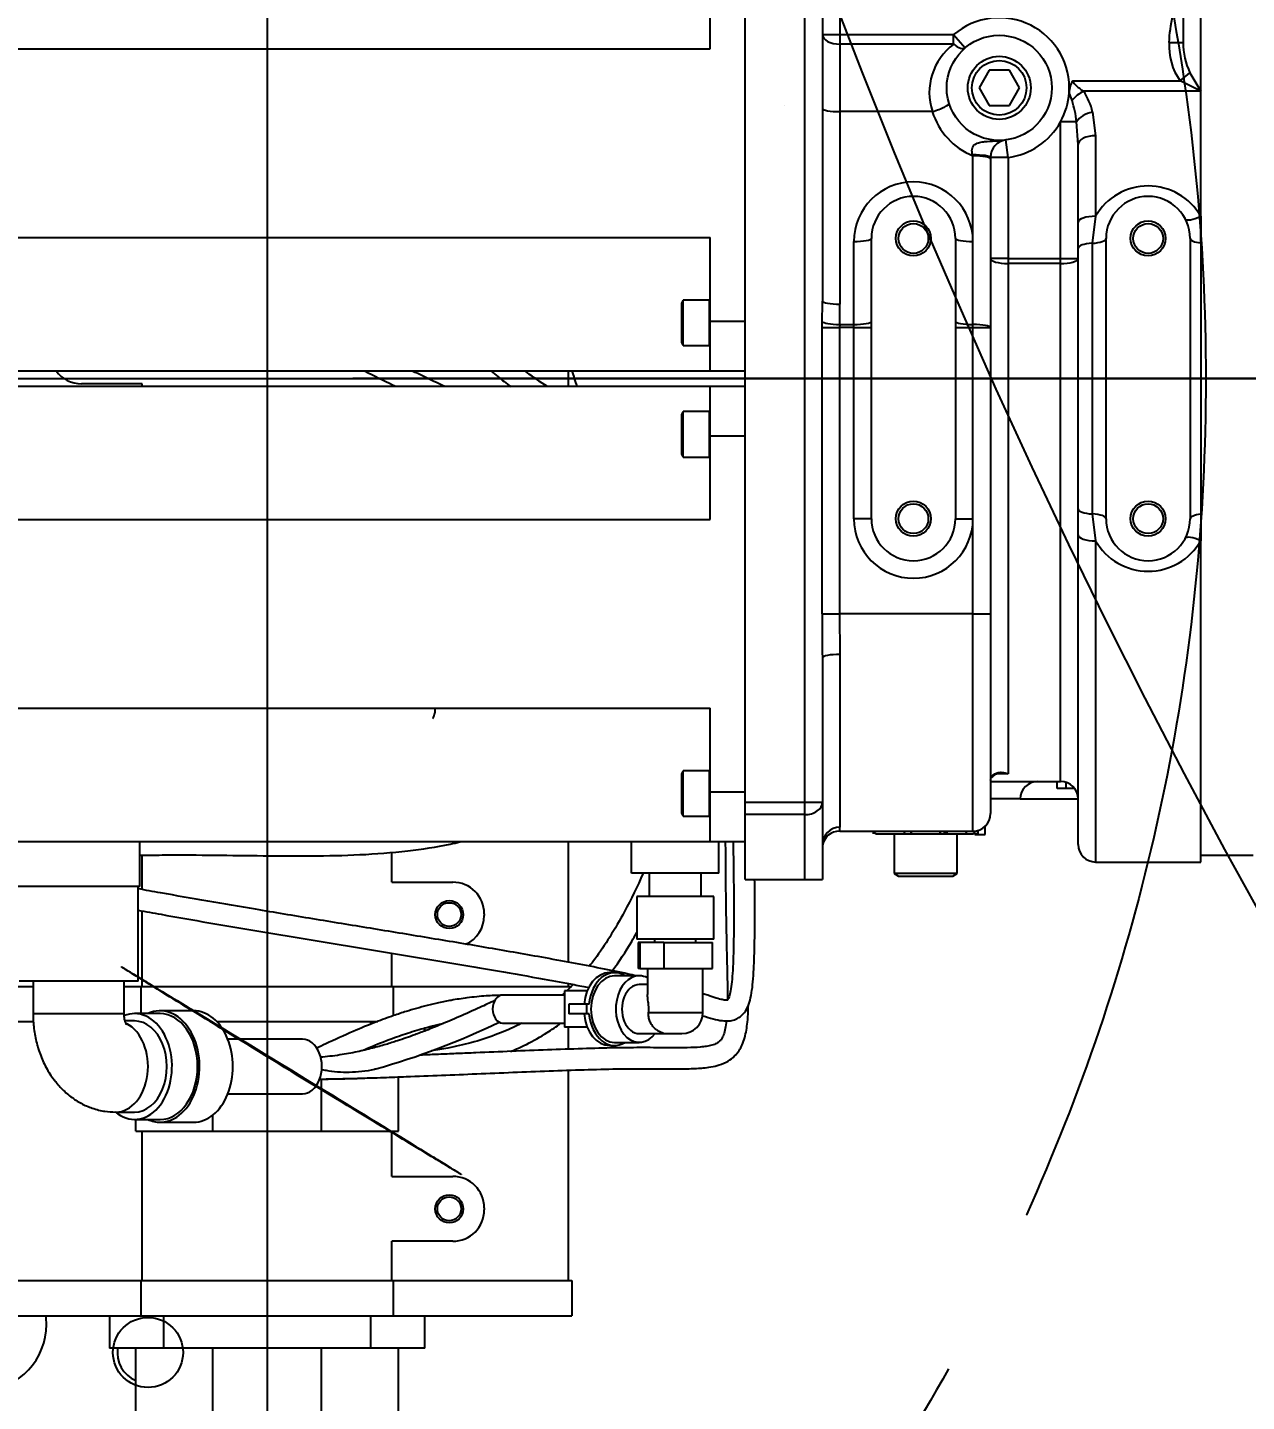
# Model space of a CAD drawing. Header units: millimetres. Extents: x 10462777 to 22643323, y 453826 to 1389191.
# Drawn here: x 11279957.9 to 11280311.4, y 583137.8 to 583536.3 of the extents above; entities that cross this region are included whole.
import ezdxf

# ---------------------------------------------------------------- set-up
doc = ezdxf.new("R2010")
doc.units = ezdxf.units.MM
doc.header["$LTSCALE"] = 200
doc.header["$MEASUREMENT"] = 0
doc.header["$PDMODE"] = 35
doc.header["$PDSIZE"] = -5
doc.linetypes.add('CENTER2', pattern=[1.125, 0.75, -0.125, 0.125, -0.125])
doc.linetypes.add('PHANTOM', pattern=[2.5, 1.25, -0.25, 0.25, -0.25, 0.25, -0.25])
doc.layers.get('0').update_dxf_attribs({"linetype": 'CONTINUOUS'})
doc.layers.get('DEFPOINTS').update_dxf_attribs({"linetype": 'CONTINUOUS'})
for name, color, linetype in [('$DDT_AUDIT_GENERATED_(1448)', 7, 'CONTINUOUS'), ('$DDT_AUDIT_GENERATED_(1626)', 7, 'CONTINUOUS'), ('$DDT_AUDIT_GENERATED_(77F)', 7, 'CONTINUOUS'), ('$DDT_AUDIT_GENERATED_(7ED)', 7, 'CONTINUOUS'), ('A290-7120-X219', 7, 'CONTINUOUS'), ('A290-7329-X201', 7, 'CONTINUOUS'), ('A290-7329-X301', 7, 'CONTINUOUS'), ('A290-7329-X315', 7, 'CONTINUOUS'), ('A290-7329-X401', 7, 'CONTINUOUS'), ('A290-7329-X402', 7, 'CONTINUOUS'), ('DV1_DEFAULT', 7, 'CONTINUOUS'), ('LIBRL_A6-BA-8X20', 7, 'CONTINUOUS'), ('LIBRL_A97L-0001-', 7, 'CONTINUOUS'), ('LIBRL_A97L-0218-', 7, 'CONTINUOUS')]:
    doc.layers.add(name, color=color, linetype=linetype)
doc.layers.add('LAYOUT', color=8, linetype='CONTINUOUS', lineweight=25)
doc.styles.get("Standard").update_dxf_attribs({"font": 'SYMBOL'})
doc.dimstyles.new('DS ROBOTEC', dxfattribs={"dimscale": 0, "dimtxt": 2.5, "dimasz": 2.5, "dimexe": 0.3, "dimexo": 0.3, "dimgap": 0.5, "dimtad": 1, "dimzin": 9, "dimdsep": 46, "dimtxsty": 'Standard', "dimblk": 'OPEN', "dimcen": 0, "dimclrd": 4, "dimclre": 4, "dimclrt": 110, "dimazin": 2, "dimtm": 1.5, "dimtfac": 1, "dimtmove": 0, "dimatfit": 3, "dimldrblk": 'OPEN', "dimfxl": 1, "dimtfill": 1, "dimtolj": 1, "dimlwd": -1, "dimlwe": -1, "dimarcsym": 0})

# ---------------------------------------------------------------- blocks, each defined once
blk = doc.blocks.new('r710ic')
at = {"layer": 'LAYOUT', "color": 3}
blk.add_circle((272041.37, 104232.63), 2050.12, dxfattribs=at)
blk = doc.blocks.new('A$C7DA30AB0')
at = {"layer": '$DDT_AUDIT_GENERATED_(1448)', "color": 7, "linetype": 'Continuous', "ltscale": 25.4}
blk.add_line((3342.98, 3025.99, 0), (3481.66, 3025.99, 0), dxfattribs=at)
at = {"layer": '$DDT_AUDIT_GENERATED_(1626)', "color": 7, "linetype": 'Continuous', "ltscale": 25.4}
blk.add_arc((3314.92, 3036.85, 0), 219.33, 285.7553, 295.7639, dxfattribs=at)
for points, knots in [([(3371.26, 3028.19, 0), (3374, 3026.82, 0), (3376.98, 3025.34, 0), (3379.97, 3023.88, 0), (3380.2, 3023.77, 0)], [0.57545613, 0.57545613, 0.57545613, 0.57545613, 0.60280045, 0.6050628, 0.6050628, 0.6050628, 0.6050628]), ([(3394.48, 3023.72, 0), (3392.39, 3024.69, 0), (3389.25, 3026.17, 0), (3386.13, 3027.67, 0), (3385.08, 3028.18, 0)], [0.35256052, 0.35256052, 0.35256052, 0.35256052, 0.37316705, 0.38355816, 0.38355816, 0.38355816, 0.38355816]), ([(3407.95, 3028.16, 0), (3408.59, 3027.63, 0), (3410.47, 3026.1, 0), (3412.37, 3024.62, 0), (3413.64, 3023.67, 0)], [0.57964496, 0.57964496, 0.57964496, 0.57964496, 0.5895051, 0.60816282, 0.60816282, 0.60816282, 0.60816282]), ([(3424.26, 3023.73, 0), (3422.26, 3024.99, 0), (3420.11, 3026.47, 0), (3418, 3028.03, 0), (3417.8, 3028.17, 0)], [0.39515172, 0.39515172, 0.39515172, 0.39515172, 0.42724311, 0.43054988, 0.43054988, 0.43054988, 0.43054988]), ([(3306.1, 2887.74, 0), (3308.57, 2887.78, 0), (3315.79, 2887.87, 0), (3327.7, 2887.8, 0), (3341.82, 2887.59, 0), (3355.87, 2887.49, 0), (3369.88, 2887.79, 0), (3383.32, 2888.81, 0), (3392.97, 2890.31, 0), (3397.96, 2891.37, 0), (3398.9, 2891.59, 0)], [0.3092042, 0.3092042, 0.3092042, 0.3092042, 0.3352801, 0.3853111, 0.4348321, 0.4841775, 0.5334679, 0.5826379, 0.6261924, 0.6364093, 0.6364093, 0.6364093, 0.6364093]), ([(3478.12, 2891.69, 0), (3478.2, 2887.32, 0), (3478.3, 2880.74, 0), (3478.35, 2872.29, 0), (3478.33, 2866.27, 0), (3478.26, 2860.87, 0), (3478.12, 2856.24, 0), (3477.91, 2852.44, 0), (3477.61, 2849.45, 0), (3477.22, 2847.33, 0), (3476.77, 2846.1, 0), (3476.52, 2845.78, 0), (3476.47, 2845.76, 0), (3476.4, 2845.74, 0), (3475.83, 2845.7, 0), (3474.67, 2845.9, 0), (3472.81, 2846.44, 0), (3470.89, 2847.09, 0), (3469.65, 2847.51, 0), (3469.44, 2847.58, 0)], [0.1146946, 0.1146946, 0.1146946, 0.1146946, 0.1459557, 0.1621997, 0.1780087, 0.1931922, 0.2078557, 0.2222842, 0.2373282, 0.2534195, 0.2694186, 0.2834096, 0.294869, 0.304874, 0.3183158, 0.3356242, 0.3549476, 0.3736374, 0.3773189, 0.3773189, 0.3773189, 0.3773189]), ([(3475.87, 2891.68, 0), (3475.88, 2890.09, 0), (3475.9, 2885.67, 0), (3475.95, 2878.55, 0), (3476.05, 2870.2, 0), (3476.22, 2861.94, 0), (3476.42, 2854.11, 0), (3476.5, 2848.91, 0), (3476.49, 2846.31, 0), (3476.48, 2845.67, 0)], [0.2516743, 0.2516743, 0.2516743, 0.2516743, 0.2664154, 0.2926511, 0.3185528, 0.3472913, 0.3794181, 0.4139352, 0.4258318, 0.4258318, 0.4258318, 0.4258318]), ([(3452.04, 2882.52, 0), (3450.35, 2878.73, 0), (3447.29, 2872.41, 0), (3442.55, 2864.15, 0), (3439.03, 2858.94, 0), (3436.95, 2856.23, 0), (3436.4, 2855.54, 0)], [0.3655715, 0.3655715, 0.3655715, 0.3655715, 0.4279995, 0.4719347, 0.5120076, 0.5257655, 0.5257655, 0.5257655, 0.5257655]), ([(3450.04, 2852.78, 0), (3449.26, 2852.95, 0), (3445.98, 2853.67, 0), (3439.83, 2854.94, 0), (3431.39, 2856.56, 0), (3420.2, 2858.61, 0), (3406.23, 2861.04, 0), (3389.63, 2863.81, 0), (3372.95, 2866.55, 0), (3356.26, 2869.29, 0), (3340.54, 2871.9, 0), (3325.8, 2874.41, 0), (3314.45, 2876.4, 0), (3307.73, 2877.61, 0), (3305.56, 2878.01, 0)], [0.4481641, 0.4481641, 0.4481641, 0.4481641, 0.4544998, 0.4744789, 0.4946153, 0.5150738, 0.5525953, 0.5904441, 0.6285225, 0.6665178, 0.7044837, 0.7359579, 0.7673703, 0.782421, 0.782421, 0.782421, 0.782421]), ([(3469.2, 2841.26, 0), (3469.24, 2841.24, 0), (3470.37, 2840.88, 0), (3472.41, 2840.25, 0), (3474.89, 2839.71, 0), (3476.88, 2839.64, 0), (3478.43, 2839.94, 0), (3479.92, 2840.65, 0), (3481.23, 2841.78, 0), (3482.33, 2843.5, 0), (3483.09, 2845.65, 0), (3483.63, 2848.43, 0), (3483.98, 2851.77, 0), (3484.2, 2855.69, 0), (3484.34, 2860.39, 0), (3484.44, 2866.79, 0), (3484.44, 2873.66, 0), (3484.4, 2878.76, 0), (3484.38, 2880.65, 0)], [0.5752153, 0.5752153, 0.5752153, 0.5752153, 0.5759101, 0.5931726, 0.6109344, 0.6263217, 0.6382622, 0.647431, 0.6583045, 0.6713859, 0.686297, 0.7012713, 0.715249, 0.7286022, 0.7421055, 0.7560528, 0.7779808, 0.7906603, 0.7906603, 0.7906603, 0.7906603]), ([(3305.57, 2871.81, 0), (3307.78, 2871.41, 0), (3314.59, 2870.18, 0), (3326.08, 2868.17, 0), (3344.69, 2865.01, 0), (3367.99, 2861.18, 0), (3391.27, 2857.37, 0), (3409.76, 2854.24, 0), (3421.83, 2852.12, 0), (3430.69, 2850.48, 0), (3435, 2849.65, 0), (3436.47, 2849.37, 0)], [0.2010939, 0.2010939, 0.2010939, 0.2010939, 0.215121, 0.2441796, 0.2732742, 0.3316178, 0.3899066, 0.4188275, 0.4473506, 0.4659558, 0.4757152, 0.4757152, 0.4757152, 0.4757152]), ([(3443.08, 2854.23, 0), (3445.09, 2856.96, 0), (3447.5, 2860.64, 0), (3449.73, 2864.46, 0), (3450.23, 2865.33, 0)], [0.41868294, 0.41868294, 0.41868294, 0.41868294, 0.45927891, 0.4710608, 0.4710608, 0.4710608, 0.4710608]), ([(3431.75, 2850.26, 0), (3431.6, 2850.11, 0), (3430.97, 2849.47, 0), (3430.33, 2848.85, 0), (3429.83, 2848.38, 0)], [0.56294316, 0.56294316, 0.56294316, 0.56294316, 0.56635014, 0.57725471, 0.57725471, 0.57725471, 0.57725471]), ([(3411.27, 2847.14, 0), (3409.64, 2847.1, 0), (3406.52, 2846.99, 0), (3401.39, 2846.48, 0), (3396.76, 2845.76, 0), (3392.88, 2844.99, 0), (3389.5, 2844.2, 0), (3386.35, 2843.35, 0), (3383.1, 2842.38, 0), (3379.18, 2841.09, 0), (3374.03, 2839.19, 0), (3367.47, 2836.48, 0), (3361.63, 2833.8, 0), (3358.22, 2832.17, 0), (3357.3, 2831.74, 0)], [0.033011, 0.033011, 0.033011, 0.033011, 0.1240884, 0.2208613, 0.2963908, 0.3549056, 0.4059671, 0.4538713, 0.4990994, 0.5534773, 0.6306866, 0.7305184, 0.8535263, 0.8982314, 0.8982314, 0.8982314, 0.8982314]), ([(3409.05, 2845.61, 0), (3407.57, 2844.93, 0), (3404.29, 2843.41, 0), (3398.99, 2841.02, 0), (3393.81, 2838.8, 0), (3389.52, 2837.07, 0), (3385.35, 2835.48, 0), (3381.45, 2834.12, 0), (3377.32, 2832.82, 0), (3373.42, 2831.73, 0), (3368.89, 2830.65, 0), (3363.68, 2829.7, 0), (3360.24, 2829.3, 0), (3358.44, 2829.15, 0), (3358.43, 2829.15, 0)], [0.0519534, 0.0519534, 0.0519534, 0.0519534, 0.1395071, 0.2570559, 0.352271, 0.4264163, 0.4817683, 0.5607162, 0.6103449, 0.6660081, 0.7282494, 0.7998051, 0.8869113, 0.8875428, 0.8875428, 0.8875428, 0.8875428]), ([(3358.08, 2822.83, 0), (3358.97, 2822.84, 0), (3362.53, 2822.9, 0), (3368.69, 2823.04, 0), (3376.35, 2823.28, 0), (3384.5, 2823.57, 0), (3393.53, 2823.93, 0), (3403.86, 2824.36, 0), (3414.27, 2824.79, 0), (3424.69, 2825.21, 0), (3434.85, 2825.56, 0), (3442.92, 2825.77, 0), (3448.75, 2825.84, 0), (3454.17, 2825.85, 0), (3460.08, 2825.79, 0), (3465.45, 2825.8, 0), (3469.1, 2825.99, 0), (3471.86, 2826.34, 0), (3474.36, 2826.92, 0), (3476.68, 2827.95, 0), (3478.53, 2829.36, 0), (3479.89, 2831.03, 0), (3480.84, 2832.8, 0), (3481.53, 2834.76, 0), (3482, 2836.96, 0), (3482.33, 2839.47, 0), (3482.49, 2841.89, 0), (3482.54, 2843.64, 0), (3482.56, 2844.23, 0)], [0.02346, 0.02346, 0.02346, 0.02346, 0.033306, 0.0613049, 0.0852078, 0.1052606, 0.1362875, 0.1669655, 0.1984898, 0.2300753, 0.2610123, 0.2908228, 0.305518, 0.3203517, 0.3511944, 0.3837253, 0.4134954, 0.4319511, 0.4548894, 0.4827227, 0.5079868, 0.5287969, 0.5481491, 0.5699554, 0.5900272, 0.6090722, 0.6324533, 0.6434741, 0.6434741, 0.6434741, 0.6434741]), ([(3370.57, 2831.12, 0), (3371.23, 2831.41, 0), (3374.13, 2832.65, 0), (3378.71, 2834.46, 0), (3383.59, 2836.14, 0), (3386.93, 2837.17, 0), (3389.69, 2837.94, 0), (3392.08, 2838.55, 0), (3393.71, 2838.91, 0), (3394.26, 2839.03, 0)], [0.2379386, 0.2379386, 0.2379386, 0.2379386, 0.2710536, 0.3821332, 0.4661738, 0.5109793, 0.5483137, 0.604467, 0.6331949, 0.6331949, 0.6331949, 0.6331949]), ([(3476.2, 2839.7, 0), (3476.17, 2839.5, 0), (3476.05, 2838.46, 0), (3475.76, 2836.81, 0), (3475.28, 2835.34, 0), (3474.75, 2834.37, 0), (3474.21, 2833.73, 0), (3473.35, 2833.12, 0), (3472.13, 2832.65, 0), (3470.55, 2832.31, 0), (3468.26, 2832.04, 0), (3464.88, 2831.89, 0), (3459.58, 2831.89, 0), (3452.57, 2831.97, 0), (3443.94, 2831.9, 0), (3434.34, 2831.64, 0), (3424.25, 2831.29, 0), (3413.91, 2830.88, 0), (3405.25, 2830.52, 0), (3398.39, 2830.23, 0), (3393.37, 2830.02, 0), (3389.72, 2829.88, 0), (3387.76, 2829.8, 0), (3387.42, 2829.79, 0)], [0.4704448, 0.4704448, 0.4704448, 0.4704448, 0.4761385, 0.5003303, 0.5273541, 0.5467341, 0.5676135, 0.5930381, 0.6206354, 0.6430582, 0.6613296, 0.6912703, 0.7237325, 0.7544958, 0.7841155, 0.8140781, 0.8450885, 0.876756, 0.9084124, 0.9239817, 0.9392791, 0.9542517, 0.9573472, 0.9573472, 0.9573472, 0.9573472]), ([(3416.76, 2839.04, 0), (3416.21, 2838.74, 0), (3413.75, 2837.49, 0), (3408.95, 2835.43, 0), (3402.31, 2833.31, 0), (3396.07, 2831.88, 0), (3392.25, 2831.23, 0), (3390.68, 2830.99, 0)], [0.661869, 0.661869, 0.661869, 0.661869, 0.6715981, 0.7042659, 0.7408239, 0.7748275, 0.798919, 0.798919, 0.798919, 0.798919]), ([(3413.58, 2830.82, 0), (3415.14, 2831.46, 0), (3418.81, 2833.13, 0), (3423.67, 2835.87, 0), (3426.86, 2838.07, 0), (3428.15, 2839.03, 0)], [0.26607011, 0.26607011, 0.26607011, 0.26607011, 0.28568899, 0.313063, 0.33236964, 0.33236964, 0.33236964, 0.33236964]), ([(3374.48, 2825.74, 0), (3374.35, 2825.71, 0), (3374.22, 2825.68, 0), (3371.63, 2825.06, 0), (3369.18, 2824.81, 0), (3364.48, 2824.72, 0), (3362.25, 2824.91, 0), (3359.68, 2825.36, 0), (3359.2, 2825.45, 0), (3358.72, 2825.55, 0)], [0.6184514, 0.6184514, 0.6184514, 0.6184514, 0.625, 0.625, 0.75, 0.75, 0.875, 0.875, 0.9045526, 0.9045526, 0.9045526, 0.9045526]), ([(3358.09, 2822.81, 0), (3358.45, 2822.81, 0), (3360.78, 2822.84, 0), (3365.17, 2822.91, 0), (3369.32, 2823.04, 0), (3371.31, 2823.13, 0), (3371.35, 2823.13, 0)], [0.03084969, 0.03084969, 0.03084969, 0.03084969, 0.03656666, 0.0675193, 0.09382859, 0.09437692, 0.09437692, 0.09437692, 0.09437692])]:
    blk.add_open_spline(points, degree=3, knots=knots, dxfattribs=at)
at = {"layer": '$DDT_AUDIT_GENERATED_(1626)', "color": 7, "linetype": 'CENTER2', "ltscale": 25.4}
blk.add_open_spline([(3350.05, 2825.01, 0), (3350.05, 2825.01, 0), (3350.05, 2825.01, 0), (3350.05, 2825.01, 0), (3520.7, 2721.31, 0), (3179.37, 2929.71, 0), (3350.05, 2825.01, 0)], degree=3, knots=[0, 0, 0, 0, 0.00000169674, 0.00000169674, 0.00000169674, 0.00001004531, 0.00001004531, 0.00001004531, 0.00001004531], dxfattribs=at)
at = {"layer": '$DDT_AUDIT_GENERATED_(1626)', "color": 7, "linetype": 'Continuous', "ltscale": 25.4}
blk.add_open_spline([(3429.3, 2847.89, 0), (3429.04, 2847.64, 0), (3428.77, 2847.4, 0), (3428.5, 2847.16, 0)], degree=3, dxfattribs=at)
at = {"layer": '$DDT_AUDIT_GENERATED_(77F)', "color": 7, "linetype": 'Continuous', "ltscale": 25.4}
for p, q in [((3471.5, 3121.59, 0), (3471.5, 3145.86, 0)), ((3270.03, 3121.59, 0), (3471.5, 3121.59, 0)), ((3270.03, 3066.88, 0), (3471.5, 3066.88, 0)), ((3471.5, 3042.62, 0), (3471.5, 3066.88, 0)), ((3471.5, 3028.2, 0), (3471.5, 3042.62, 0)), ((3471.5, 3042.62, 0), (3481.66, 3042.62, 0)), ((3270.03, 3028.2, 0), (3471.5, 3028.2, 0)), ((3430.36, 3023.78, 0), (3430.36, 3028.2, 0)), ((3471.5, 3028.2, 0), (3481.66, 3028.2, 0)), ((3270.03, 3023.78, 0), (3471.5, 3023.78, 0)), ((3306.79, 3024.46, 0), (3289.13, 3024.46, 0)), ((3306.79, 3023.78, 0), (3306.79, 3024.46, 0)), ((3379.17, 3023.78, 0), (3379.17, 3024.28, 0)), ((3471.5, 3009.36, 0), (3471.5, 3023.78, 0)), ((3471.5, 3023.78, 0), (3481.66, 3023.78, 0)), ((3471.5, 2985.09, 0), (3471.5, 3009.36, 0)), ((3471.5, 3009.36, 0), (3481.66, 3009.36, 0)), ((3270.03, 2985.09, 0), (3471.5, 2985.09, 0)), ((3270.03, 2930.38, 0), (3471.5, 2930.38, 0)), ((3471.5, 2906.12, 0), (3471.5, 2930.38, 0)), ((3471.5, 2891.7, 0), (3471.5, 2906.12, 0)), ((3471.5, 2906.12, 0), (3481.66, 2906.12, 0)), ((3270.03, 2891.7, 0), (3471.5, 2891.7, 0)), ((3306.1, 2878.69, 0), (3306.1, 2891.7, 0)), ((3430.36, 2856.74, 0), (3430.36, 2891.7, 0)), ((3448.64, 2882.55, 0), (3448.64, 2891.7, 0)), ((3471.5, 2891.7, 0), (3481.66, 2891.7, 0)), ((3474.04, 2882.55, 0), (3474.04, 2891.7, 0)), ((3306.79, 2877.8, 0), (3306.79, 2887.72, 0)), ((3379.17, 2879.94, 0), (3379.17, 2888.67, 0)), ((3474.04, 2882.55, 0), (3448.64, 2882.55, 0)), ((3453.83, 2882.55, 0), (3453.83, 2875.75, 0)), ((3468.86, 2875.75, 0), (3468.86, 2882.55, 0)), ((3306.1, 2878.69, 0), (3270.54, 2878.69, 0)), ((3379.17, 2879.94, 0), (3396.83, 2879.94, 0)), ((3306.79, 2849.71, 0), (3306.79, 2871.6, 0)), ((3405.97, 2870.79, 0), (3405.97, 2870.28, 0)), ((3379.17, 2849.71, 0), (3379.17, 2859.34, 0)), ((3254.59, 2849.71, 0), (3275.11, 2849.71, 0)), ((3301.53, 2849.71, 0), (3306.37, 2849.71, 0)), ((3306.37, 2849.71, 0), (3379.59, 2849.71, 0)), ((3306.37, 2849.71, 0), (3306.37, 2841.81, 0)), ((3379.59, 2849.71, 0), (3431.37, 2849.71, 0)), ((3379.59, 2849.71, 0), (3379.59, 2841.2, 0)), ((3430.36, 2849.71, 0), (3430.36, 2850.53, 0)), ((3254.59, 2839.55, 0), (3275.19, 2839.55, 0)), ((3328.36, 2839.55, 0), (3375.1, 2839.55, 0)), ((3372.95, 2839.55, 0), (3372.95, 2838.69, 0)), ((3388.7, 2836.77, 0), (3388.7, 2837.66, 0)), ((3430.36, 2831.49, 0), (3430.36, 2837.85, 0)), ((3372.95, 2832.13, 0), (3372.95, 2831.65, 0)), ((3430.36, 2764.37, 0), (3430.36, 2825.39, 0)), ((3358.76, 2807.75, 0), (3358.76, 2822.82, 0)), ((3381.08, 2807.75, 0), (3381.08, 2823.45, 0)), ((3304.88, 2807.75, 0), (3304.88, 2811.13, 0)), ((3327.2, 2807.75, 0), (3327.2, 2812.35, 0)), ((3304.88, 2807.75, 0), (3327.2, 2807.75, 0)), ((3306.79, 2764.37, 0), (3306.79, 2807.75, 0)), ((3327.2, 2807.75, 0), (3358.76, 2807.75, 0)), ((3358.76, 2807.75, 0), (3381.08, 2807.75, 0)), ((3379.17, 2794.59, 0), (3379.17, 2807.75, 0)), ((3379.17, 2794.59, 0), (3396.83, 2794.59, 0)), ((3405.97, 2785.45, 0), (3405.97, 2784.94, 0)), ((3396.83, 2775.8, 0), (3379.17, 2775.8, 0)), ((3379.17, 2764.37, 0), (3379.17, 2775.8, 0)), ((3254.59, 2764.37, 0), (3306.37, 2764.37, 0)), ((3306.37, 2764.37, 0), (3379.59, 2764.37, 0)), ((3306.37, 2764.37, 0), (3306.37, 2754.21, 0)), ((3379.59, 2764.37, 0), (3431.37, 2764.37, 0)), ((3379.59, 2764.37, 0), (3379.59, 2754.21, 0)), ((3431.37, 2764.37, 0), (3431.37, 2754.21, 0)), ((3254.59, 2754.21, 0), (3306.37, 2754.21, 0)), ((3297.26, 2754.21, 0), (3297.26, 2744.76, 0)), ((3306.37, 2754.21, 0), (3379.59, 2754.21, 0)), ((3313.01, 2744.76, 0), (3313.01, 2754.21, 0)), ((3372.95, 2754.21, 0), (3372.95, 2744.76, 0)), ((3379.59, 2754.21, 0), (3431.37, 2754.21, 0)), ((3388.7, 2744.76, 0), (3388.7, 2754.21, 0)), ((3313.01, 2744.76, 0), (3297.26, 2744.76, 0)), ((3304.88, 2722.41, 0), (3304.88, 2744.76, 0)), ((3372.95, 2744.76, 0), (3313.01, 2744.76, 0)), ((3327.2, 2722.41, 0), (3327.2, 2744.76, 0)), ((3358.76, 2722.41, 0), (3358.76, 2744.76, 0)), ((3388.7, 2744.76, 0), (3372.95, 2744.76, 0)), ((3381.08, 2722.41, 0), (3381.08, 2744.76, 0))]:
    blk.add_line(p, q, dxfattribs=at)
for centre, radius in [((3395.81, 2870.54, 0), 4.06), ((3395.81, 2870.54, 0), 3.45), ((3395.81, 2785.19, 0), 4.06), ((3395.81, 2785.19, 0), 3.45)]:
    blk.add_circle(centre, radius, dxfattribs=at)
for centre, start, end in [((3289.13, 3033.61, 0), 216.2742, 270), ((3396.83, 2870.79, 0), 0, 90), ((3396.83, 2870.28, 0), 294.1264, 0), ((3396.83, 2785.45, 0), 0, 90), ((3396.83, 2784.94, 0), 270, 0)]:
    blk.add_arc(centre, 9.14, start, end, dxfattribs=at)
at = {"layer": '$DDT_AUDIT_GENERATED_(7ED)', "color": 7, "linetype": 'Continuous', "ltscale": 25.4}
for p, q in [((3305.59, 2851.26, 0), (3305.59, 2878.69, 0)), ((3450.17, 2875.75, 0), (3450.17, 2863.45, 0)), ((3472.52, 2875.75, 0), (3450.17, 2875.75, 0)), ((3472.52, 2863.45, 0), (3472.52, 2875.75, 0)), ((3472.52, 2863.45, 0), (3450.17, 2863.45, 0)), ((3450.58, 2862.44, 0), (3450.58, 2854.92, 0)), ((3451.11, 2862.44, 0), (3450.58, 2862.44, 0)), ((3458.01, 2862.44, 0), (3451.11, 2862.44, 0)), ((3451.11, 2862.44, 0), (3451.11, 2854.92, 0)), ((3455.35, 2863.45, 0), (3455.35, 2862.44, 0)), ((3458.01, 2862.44, 0), (3458.01, 2854.92, 0)), ((3458.01, 2862.44, 0), (3472.11, 2862.44, 0)), ((3467.34, 2862.44, 0), (3467.34, 2863.45, 0)), ((3472.11, 2854.92, 0), (3472.11, 2862.44, 0)), ((3443.74, 2853.7, 0), (3442.31, 2853.7, 0)), ((3451.11, 2854.92, 0), (3450.58, 2854.92, 0)), ((3451.11, 2854.92, 0), (3458.01, 2854.92, 0)), ((3453.32, 2854.92, 0), (3453.32, 2847.38, 0)), ((3458.01, 2854.92, 0), (3472.11, 2854.92, 0)), ((3469.37, 2842.12, 0), (3469.37, 2854.92, 0)), ((3305.59, 2851.26, 0), (3271.05, 2851.26, 0)), ((3275.11, 2851.26, 0), (3275.11, 2841.71, 0)), ((3301.53, 2841.71, 0), (3301.53, 2851.26, 0)), ((3450.93, 2852.78, 0), (3443.74, 2852.78, 0)), ((3453.32, 2850.24, 0), (3450.93, 2850.24, 0)), ((3429.26, 2847.2, 0), (3411.27, 2847.2, 0)), ((3435.84, 2848.42, 0), (3429.26, 2848.42, 0)), ((3429.26, 2848.42, 0), (3429.26, 2837.85, 0)), ((3301.53, 2841.71, 0), (3275.11, 2841.71, 0)), ((3301.53, 2841.71, 0), (3275.11, 2841.71, 0)), ((3311.96, 2841.81, 0), (3304.56, 2841.81, 0)), ((3321.65, 2842.62, 0), (3311.96, 2842.62, 0)), ((3435.63, 2844.55, 0), (3430.45, 2844.55, 0)), ((3430.45, 2844.55, 0), (3430.45, 2841.71, 0)), ((3435.63, 2841.71, 0), (3430.45, 2841.71, 0)), ((3436.34, 2844.55, 0), (3435.63, 2844.55, 0)), ((3435.63, 2844.55, 0), (3435.63, 2841.71, 0)), ((3436.34, 2841.71, 0), (3435.63, 2841.71, 0)), ((3453.64, 2842.12, 0), (3469.37, 2842.12, 0)), ((3457.71, 2842.12, 0), (3466.57, 2842.12, 0)), ((3304.56, 2839.68, 0), (3301.8, 2839.68, 0)), ((3411.27, 2839.07, 0), (3429.26, 2839.07, 0)), ((3435.84, 2837.85, 0), (3429.26, 2837.85, 0)), ((3353.27, 2834.39, 0), (3331.61, 2834.39, 0)), ((3443.74, 2833.48, 0), (3450.93, 2833.48, 0)), ((3450.93, 2836.02, 0), (3459.41, 2836.02, 0)), ((3459.41, 2836.02, 0), (3463.28, 2836.02, 0)), ((3442.31, 2832.57, 0), (3443.74, 2832.57, 0)), ((3331.61, 2818.54, 0), (3353.27, 2818.54, 0)), ((3299.1, 2813.26, 0), (3304.56, 2813.26, 0)), ((3304.56, 2811.13, 0), (3311.96, 2811.13, 0)), ((3311.96, 2810.32, 0), (3321.65, 2810.32, 0))]:
    blk.add_line(p, q, dxfattribs=at)
for centre, start, end in [((3463.28, 2842.12, 0), 270, 0), ((3459.41, 2842.12, 0), 234.0208, 270)]:
    blk.add_arc(centre, 6.1, start, end, dxfattribs=at)
for centre, major_axis, start_param, end_param in [((3442.31, 2843.13, 0), (0, -10.57), 3.141593, 4.577364), ((3443.74, 2843.13, 0), (0, -10.57), 2.722507, 4.577364), ((3443.74, 2843.13, 0), (0, -9.65), 3.141593, 6.283185), ((3450.93, 2843.13, 0), (0, 9.65), 0, 3.884002), ((3450.93, 2843.13, 0), (0, 7.11), 0, 3.141593), ((3450.93, 2843.13, 0), (0, 9.65), 5.925309, 6.283185), ((3411.27, 2843.13, 0), (0, -4.06), 3.141593, 6.283185), ((3304.56, 2826.47, 0), (0, 15.34), 2.595681, 6.283185), ((3304.56, 2826.47, 0), (0, 15.34), 0, 0.274909), ((3311.96, 2826.47, 0), (0, -16.15), 0, 3.460159), ((3311.96, 2826.47, 0), (0, 15.34), 3.141593, 6.283185), ((3321.65, 2826.47, 0), (0, -16.15), 0, 3.141593), ((3442.31, 2843.13, 0), (0, 10.57), 1.705822, 3.141593), ((3443.74, 2843.13, 0), (0, 10.57), 1.705822, 3.560678), ((3299.1, 2826.47, 0), (0, -13.21), 0.00031, 2.788975), ((3299.1, 2826.47, 0), (0, -13.21), 2.60829, 2.811549), ((3304.56, 2826.47, 0), (0, -13.21), 0, 3.141593), ((3353.27, 2826.47, 0), (0, -7.92), 0, 3.141593), ((3311.96, 2826.47, 0), (0, -16.15), 5.964619, 6.283185)]:
    blk.add_ellipse(centre, major_axis=major_axis, ratio=0.707107, start_param=start_param, end_param=end_param, dxfattribs=at)
for points, knots in [([(3453.64, 2842.12, 0), (3453.68, 2842.64, 0), (3453.7, 2843.2, 0), (3453.64, 2844.29, 0), (3453.58, 2844.8, 0), (3453.41, 2846.07, 0), (3453.32, 2846.77, 0), (3453.32, 2847.4, 0)], [0, 0, 0, 0, 0.0625, 0.0625, 0.125, 0.125, 0.2301715, 0.2301715, 0.2301715, 0.2301715]), ([(3275.11, 2841.71, 0), (3275.13, 2840.75, 0), (3275.18, 2838.59, 0), (3275.72, 2834.75, 0), (3276.86, 2830.6, 0), (3278.56, 2826.61, 0), (3280.73, 2823.09, 0), (3283.24, 2820.09, 0), (3286, 2817.66, 0), (3289.02, 2815.72, 0), (3292.33, 2814.28, 0), (3295.8, 2813.41, 0), (3297.95, 2813.31, 0), (3299.1, 2813.26, 0)], [0, 0, 0, 0, 0.060994, 0.162033, 0.264056, 0.367099, 0.470737, 0.563002, 0.653212, 0.741468, 0.828176, 0.922079, 1, 1, 1, 1]), ([(3302.27, 2838.54, 0), (3302.27, 2838.54, 0), (3302.26, 2838.56, 0), (3302.12, 2838.76, 0), (3301.83, 2839.47, 0), (3301.61, 2840.41, 0), (3301.53, 2841.24, 0), (3301.53, 2841.64, 0), (3301.53, 2841.71, 0)], [0.5963637, 0.5963637, 0.5963637, 0.5963637, 0.622439, 0.7343357, 0.8201288, 0.9052766, 0.9855596, 1, 1, 1, 1]), ([(3455.83, 2837.19, 0), (3455.65, 2837.32, 0), (3455.48, 2837.46, 0), (3455.17, 2837.75, 0), (3455.03, 2837.89, 0), (3454.77, 2838.2, 0), (3454.65, 2838.37, 0), (3454.31, 2838.88, 0), (3454.12, 2839.24, 0), (3453.9, 2839.82, 0), (3453.84, 2840.03, 0), (3453.74, 2840.43, 0), (3453.7, 2840.64, 0), (3453.62, 2841.26, 0), (3453.6, 2841.68, 0), (3453.64, 2842.12, 0)], [0.4315086, 0.4315086, 0.4315086, 0.4315086, 0.5, 0.5, 0.5625, 0.5625, 0.625, 0.625, 0.75, 0.75, 0.8125, 0.8125, 0.875, 0.875, 1, 1, 1, 1])]:
    blk.add_open_spline(points, degree=3, knots=knots, dxfattribs=at)
at = {"layer": 'A290-7120-X219', "color": 7, "linetype": 'Continuous', "ltscale": 25.4}
for p, q in [((3548.27, 2893.81, 0), (3551.26, 2893.81, 0)), ((3551.26, 2893.81, 0), (3551.26, 2896.2, 0))]:
    blk.add_line(p, q, dxfattribs=at)
at = {"layer": 'A290-7329-X201', "color": 7, "linetype": 'Continuous', "ltscale": 25.4}
blk.add_circle((3308.44, 2743.54, 0), 10.16, dxfattribs=at)
for centre, radius, start, end in [((3259.67, 2751.67, 0), 19.3, 102.1532, 0), ((3259.67, 2751.67, 0), 19.3, 0, 7.5608), ((3308.44, 2743.54, 0), 8.89, 172.1175, 246.4218)]:
    blk.add_arc(centre, radius, start, end, dxfattribs=at)
at = {"layer": 'A290-7329-X301', "color": 7, "linetype": 'CENTER2', "ltscale": 25.4}
blk.add_arc((3386.67, 2930.01, 0), 5.08, 329.03, 0, dxfattribs=at)
at = {"layer": 'A290-7329-X315', "color": 7, "linetype": 'CENTER2', "ltscale": 25.4}
blk.add_arc((3516.94, 3099.8, 0), 24.59, 167.2328, 167.2391, dxfattribs=at)
at = {"layer": 'A290-7329-X401', "color": 7, "linetype": 'Continuous', "ltscale": 25.4}
for p, q in [((3509.1, 3161.4, 0), (3509.1, 3125.75, 0)), ((3613.74, 3109.32, 0), (3613.74, 3156.39, 0)), ((3481.66, 2903.12, 0), (3481.66, 3148.85, 0)), ((3498.94, 2903.12, 0), (3498.94, 3148.85, 0)), ((3504.02, 3148.85, 0), (3504.02, 3048.45, 0)), ((3608.66, 3139.02, 0), (3608.66, 3123.48, 0)), ((3504.02, 3125.75, 0), (3509.1, 3125.75, 0)), ((3509.1, 3125.75, 0), (3542.1, 3125.75, 0)), ((3509.1, 3125.75, 0), (3509.1, 3122.98, 0)), ((3542.1, 3125.75, 0), (3545.41, 3121.89, 0)), ((3542.1, 3122.98, 0), (3542.1, 3125.75, 0)), ((3542.1, 3122.98, 0), (3509.1, 3122.98, 0)), ((3509.1, 3122.98, 0), (3509.1, 3103.41, 0)), ((3604.63, 3123.48, 0), (3608.66, 3123.48, 0)), ((3576.63, 3112.34, 0), (3607.79, 3112.34, 0)), ((3607.79, 3112.34, 0), (3610.64, 3114.66, 0)), ((3613.74, 3109.32, 0), (3607.79, 3112.34, 0)), ((3610.64, 3114.66, 0), (3613.74, 3109.32, 0)), ((3576.43, 3106.65, 0), (3575.6, 3108.92, 0)), ((3613.74, 3109.32, 0), (3579.75, 3109.32, 0)), ((3613.74, 3073.05, 0), (3613.74, 3109.32, 0)), ((3535.92, 3103.41, 0), (3509.1, 3103.41, 0)), ((3509.1, 3103.41, 0), (3509.1, 3047.57, 0)), ((3577.75, 3100.48, 0), (3573.1, 3100.48, 0)), ((3573.1, 3060.81, 0), (3573.1, 3100.48, 0)), ((3578.18, 3093.87, 0), (3577.75, 3100.48, 0)), ((3582.4, 3103.28, 0), (3583.26, 3096.42, 0)), ((3583.26, 3096.42, 0), (3583.26, 3073.05, 0)), ((3557.86, 3090.15, 0), (3557.23, 3095.19, 0)), ((3578.18, 3071.34, 0), (3578.18, 3093.87, 0)), ((3547.7, 3090.6, 0), (3547.62, 3090.85, 0)), ((3547.7, 3065.74, 0), (3547.7, 3090.6, 0)), ((3552.78, 3090.15, 0), (3552.78, 3089.71, 0)), ((3557.86, 3090.15, 0), (3552.78, 3090.15, 0)), ((3552.78, 3089.71, 0), (3552.78, 3040.79, 0)), ((3557.86, 3090.15, 0), (3557.86, 3060.81, 0)), ((3583.26, 3073.05, 0), (3582.25, 3065.23, 0)), ((3613.74, 3073.05, 0), (3613.74, 3065.32, 0)), ((3578.18, 3063.84, 0), (3578.18, 3071.34, 0)), ((3513.16, 3041.68, 0), (3513.16, 3065.74, 0)), ((3518.24, 2985.35, 0), (3518.24, 3066.63, 0)), ((3542.62, 3066.63, 0), (3542.62, 2985.35, 0)), ((3547.7, 3041.68, 0), (3547.7, 3065.74, 0)), ((3582.25, 3065.23, 0), (3582.25, 2986.74, 0)), ((3586.31, 3025.99, 0), (3586.31, 3066.63, 0)), ((3610.7, 3066.63, 0), (3610.7, 2985.35, 0)), ((3613.74, 3065.32, 0), (3613.74, 2986.65, 0)), ((3557.86, 3060.81, 0), (3552.78, 3060.81, 0)), ((3557.86, 3060.81, 0), (3573.1, 3060.81, 0)), ((3557.86, 3060.81, 0), (3557.86, 3059.36, 0)), ((3573.1, 3059.36, 0), (3573.1, 3060.81, 0)), ((3573.1, 3060.81, 0), (3578.18, 3060.81, 0)), ((3578.18, 2988.13, 0), (3578.18, 3063.84, 0)), ((3573.1, 3059.36, 0), (3557.86, 3059.36, 0)), ((3557.86, 3059.36, 0), (3557.86, 2911.35, 0)), ((3573.1, 2909.15, 0), (3573.1, 3059.36, 0)), ((3503.98, 3040.79, 0), (3503.99, 3042.56, 0)), ((3503.98, 3040.79, 0), (3509.03, 3040.79, 0)), ((3503.98, 2957.74, 0), (3503.98, 3040.79, 0)), ((3509.04, 3041.68, 0), (3509.03, 3040.79, 0)), ((3513.16, 3040.79, 0), (3509.03, 3040.79, 0)), ((3509.03, 3040.79, 0), (3509.03, 2957.74, 0)), ((3509.04, 3041.68, 0), (3513.16, 3041.68, 0)), ((3513.16, 3040.79, 0), (3513.16, 3041.68, 0)), ((3513.16, 2985.35, 0), (3513.16, 3040.79, 0)), ((3513.16, 3040.79, 0), (3518.24, 3040.79, 0)), ((3542.62, 3040.79, 0), (3547.7, 3040.79, 0)), ((3547.7, 3040.79, 0), (3547.7, 3041.68, 0)), ((3547.7, 2985.35, 0), (3547.7, 3040.79, 0)), ((3547.7, 3040.79, 0), (3552.78, 3040.79, 0)), ((3552.78, 3040.79, 0), (3552.78, 2957.74, 0)), ((3586.31, 2985.35, 0), (3586.31, 3025.99, 0)), ((3518.24, 2985.35, 0), (3513.16, 2985.35, 0)), ((3542.62, 2985.35, 0), (3547.7, 2985.35, 0)), ((3547.7, 2957.74, 0), (3547.7, 2985.35, 0)), ((3578.18, 2980.63, 0), (3578.18, 2988.13, 0)), ((3582.25, 2986.74, 0), (3583.26, 2978.92, 0)), ((3613.74, 2986.65, 0), (3613.74, 2978.92, 0)), ((3578.18, 2890.86, 0), (3578.18, 2980.63, 0)), ((3583.26, 2978.92, 0), (3583.26, 2885.78, 0)), ((3613.74, 2885.78, 0), (3613.74, 2978.92, 0)), ((3503.98, 2957.74, 0), (3509.03, 2957.74, 0)), ((3547.7, 2957.74, 0), (3509.03, 2957.74, 0)), ((3509.03, 2957.74, 0), (3509.1, 2945.99, 0)), ((3547.7, 2894.74, 0), (3547.7, 2957.74, 0)), ((3547.7, 2957.74, 0), (3552.78, 2957.74, 0)), ((3552.78, 2957.74, 0), (3552.78, 2899.82, 0)), ((3504.02, 2945.04, 0), (3504.02, 2903.12, 0)), ((3509.1, 2945.99, 0), (3509.1, 2895.85, 0)), ((3552.78, 2909.15, 0), (3573.1, 2909.15, 0)), ((3557.86, 2911.35, 0), (3555.04, 2911.35, 0)), ((3572.15, 2907.11, 0), (3572.15, 2909.15, 0)), ((3574.71, 2907.11, 0), (3572.15, 2907.11, 0)), ((3574.71, 2907.11, 0), (3574.71, 2908.89, 0)), ((3576.88, 2907.11, 0), (3574.71, 2907.11, 0)), ((3576.88, 2907.11, 0), (3576.88, 2907.46, 0)), ((3577.12, 2907.11, 0), (3576.88, 2907.11, 0)), ((3577.12, 2907.11, 0), (3577.12, 2907.18, 0)), ((3577.17, 2907.11, 0), (3577.12, 2907.11, 0)), ((3481.66, 2903.12, 0), (3498.94, 2903.12, 0)), ((3481.66, 2899.53, 0), (3481.66, 2903.12, 0)), ((3498.94, 2899.53, 0), (3498.94, 2903.12, 0)), ((3498.94, 2903.12, 0), (3504.02, 2903.12, 0)), ((3504.02, 2903.12, 0), (3504.02, 2880.7, 0)), ((3561.42, 2904.07, 0), (3552.78, 2904.07, 0)), ((3561.42, 2904.07, 0), (3578.18, 2904.07, 0)), ((3498.94, 2899.53, 0), (3481.66, 2899.53, 0)), ((3481.66, 2880.7, 0), (3481.66, 2899.53, 0)), ((3498.94, 2880.7, 0), (3498.94, 2899.53, 0)), ((3509.04, 2894.74, 0), (3547.7, 2894.74, 0)), ((3518.75, 2894.74, 0), (3518.75, 2893.91, 0)), ((3519.48, 2893.91, 0), (3529.95, 2893.91, 0)), ((3529.95, 2893.91, 0), (3538.03, 2893.91, 0)), ((3538.03, 2893.91, 0), (3545.56, 2893.91, 0)), ((3545.56, 2893.91, 0), (3547.8, 2893.91, 0)), ((3548.36, 2894.61, 0), (3547.8, 2893.91, 0)), ((3549.23, 2893.91, 0), (3547.8, 2893.91, 0)), ((3549.23, 2893.91, 0), (3549.23, 2894.98, 0)), ((3583.26, 2885.78, 0), (3613.74, 2885.78, 0)), ((3481.66, 2880.7, 0), (3498.94, 2880.7, 0)), ((3498.94, 2880.7, 0), (3504.02, 2880.7, 0))]:
    blk.add_line(p, q, dxfattribs=at)
for centre, radius in [((3555.32, 3110.31, 0), 15.24), ((3530.43, 3066.63, 0), 5.08), ((3530.43, 3066.63, 0), 4.32), ((3598.5, 3066.63, 0), 5.08), ((3598.5, 3066.63, 0), 4.32), ((3530.43, 2985.35, 0), 5.08), ((3530.43, 2985.35, 0), 4.32), ((3598.5, 2985.35, 0), 5.08), ((3598.5, 2985.35, 0), 4.32)]:
    blk.add_circle(centre, radius, dxfattribs=at)
for centre, radius, start, end in [((3555.32, 3110.31, 0), 20.32, 356.062, 130.5897), ((3552.58, 3108.91, 0), 17.54, 126.6536, 198.263), ((3621.83, 3122.35, 0), 17.24, 176.2277, 215.4617), ((3628.51, 3123.3, 0), 19.85, 179.4749, 205.7931), ((3581.99, 3108.86, 0), 6.39, 146.9982, 179.4567), ((3555.32, 3110.31, 0), 20.32, 331.045, 356.062), ((3563.7, 3098.68, 0), 19.26, 13.8184, 33.5503), ((3550.72, 3097.9, 0), 27.15, 5.4547, 18.7994), ((3555.32, 3109.43, 0), 20.32, 197.2382, 247.9757), ((3555.32, 3110.31, 0), 20.32, 277.1808, 331.045), ((3557.86, 3090.15, 0), 5.08, 97.1808, 180), ((3530.43, 3065.74, 0), 17.27, 0, 180), ((3598.5, 3064.29, 0), 17.58, 29.8936, 150.1064), ((3530.43, 3066.63, 0), 12.19, 0, 180), ((3598.5, 3066.63, 0), 12.19, 0, 180), ((3530.43, 2985.35, 0), 17.27, 180, 0), ((3530.43, 2985.35, 0), 12.19, 180, 0), ((3598.5, 2985.35, 0), 12.19, 180, 0), ((3598.5, 2987.69, 0), 17.58, 209.8936, 330.1064), ((12470.5, 2976.25, 0), 8966.54, 180.118323, 180.199434), ((3554.58, 2909.21, 0), 1.82, 129.7223, 147.6658), ((3555.43, 2908.47, 0), 2.97, 81.6922, 133.8225), ((3555.75, 2896.48, 0), 15.02, 81.8988, 89.5651), ((3566.5, 2904.07, 0), 5.08, 90, 180), ((3573.1, 2904.07, 0), 5.08, 0, 90), ((3547.7, 2899.82, 0), 5.08, 270, 0), ((3508.94, 2889.74, 0), 4.96, 88.7546, 171.8761), ((3500.38, 2895.85, 0), 8.71, 352.7113, 359.9972), ((3583.26, 2890.86, 0), 5.08, 180, 270)]:
    blk.add_arc(centre, radius, start, end, dxfattribs=at)
for centre, major_axis, ratio, start_param, end_param in [((3509.1, 3125.75, 0), (-5.08, 0), 0.544081, 0, 1.570796), ((3542.1, 3125.75, 0), (3.31, -3.86), 0.388731, 5.13832, 6.283185), ((3579.75, 3106.3, 0), (-4.07, -3.04), 0.509375, 4.348499, 5.216836), ((3535.92, 3104.29, 0), (4.85, 1.51), 0.166068, 4.660906, 6.283185), ((3509.1, 3104.29, 0), (-5.08, 0), 0.173648, 0, 1.570796), ((3582.4, 3100.48, 0), (-4.88, -1.42), 0.535671, 4.557621, 5.785179), ((3583.26, 3093.87, 0), (-5.08, 0), 0.502355, 4.712389, 6.283185), ((3547.7, 3090.15, 0), (-5.08, 0), 0.13672, 3.141593, 4.728116), ((3547.7, 3089.71, 0), (-5.08, 0), 0.173648, 3.141593, 4.712389), ((3583.26, 3071.34, 0), (-5.08, 0), 0.335664, 4.712389, 6.283185), ((3613.74, 3074.75, 0), (-4.48, -2.39), 0.29994, 0, 1.412172), ((3513.16, 3066.63, 0), (-5.08, 0), 0.173648, 1.570796, 3.141593), ((3547.7, 3066.63, 0), (5.08, 0), 0.173648, 3.141593, 4.712389), ((3583.26, 3063.84, 0), (-5.08, 0), 0.27972, 4.913747, 6.283185), ((3581.23, 3066.63, 0), (5.08, 0), 0.27972, 4.913747, 6.283185), ((3615.78, 3066.63, 0), (-5.08, 0), 0.280116, 0, 1.159279), ((3557.86, 3060.81, 0), (5.08, 0), 0.285652, 3.141593, 4.712389), ((3573.1, 3060.81, 0), (-5.08, 0), 0.285652, 1.570796, 3.141593), ((3498.94, 3048.45, 0), (0, -57.62), 0.088163, 1.468295, 1.570796), ((3509.1, 3048.45, 0), (-5.08, 0), 0.173648, 0, 1.570796), ((3498.94, 3047.57, 0), (0, 57.62), 0.176327, 4.609887, 4.712389), ((3509.04, 3042.56, 0), (-5.08, 0.09), 0.17362, 0.104088, 1.573945), ((3513.16, 3042.56, 0), (-5.08, 0), 0.173648, 1.570796, 3.141593), ((3547.7, 3042.56, 0), (-5.08, 0), 0.173648, 0, 1.570796), ((3547.7, 3040.79, 0), (-5.08, 0), 0.173648, 3.141593, 4.712389), ((3342.98, 2535.77, 0), (0, 612.37), 0.243062, 5.634564, 5.646608), ((3583.26, 2988.13, 0), (-5.08, 0), 0.27972, 0, 1.369438), ((3581.23, 2985.35, 0), (-5.08, 0), 0.27972, 3.141593, 4.511031), ((3615.78, 2985.35, 0), (5.08, 0), 0.280116, 1.982313, 3.141593), ((3583.26, 2980.63, 0), (-5.08, 0), 0.335664, 0, 1.570796), ((3613.74, 2977.22, 0), (4.48, -2.39), 0.29994, 1.72942, 3.141593), ((3509.1, 2945.04, 0), (-5.08, 0), 0.186471, 4.712389, 6.283185), ((3549.63, 2914.04, 0), (-3.75, 3.43), 0.646905, 3.150424, 3.343437), ((3498.94, 2903.12, 0), (-5.08, 0), 0.707107, 1.570796, 3.141593), ((3509.1, 2890.86, 0), (-5.08, 0), 0.982461, 4.712389, 6.283185), ((3529.33, 2891.87, 0), (-0.06, -3.05), 0.254584, 2.305612, 2.803624), ((3538.65, 2891.87, 0), (0.06, -3.05), 0.254584, 3.479561, 3.977574), ((3547.7, 2892.53, 0), (0.54, -3), 0.744658, 3.755224, 4.104403), ((3551.24, 2894.61, 0), (2.37, -1.91), 0.872182, 3.82749, 3.888529)]:
    blk.add_ellipse(centre, major_axis=major_axis, ratio=ratio, start_param=start_param, end_param=end_param, dxfattribs=at)
for points in [[(3604.63, 3123.48, 0), (3604.63, 3128.66, 0), (3606.63, 3133.84, 0), (3606.63, 3139.02, 0)], [(3519.48, 2893.91, 0), (3519.23, 2894.15, 0), (3519.04, 2894.43, 0), (3518.92, 2894.73, 0)]]:
    blk.add_open_spline(points, degree=3, dxfattribs=at)
for points, knots in [([(3576.63, 3112.34, 0), (3576.68, 3112.15, 0), (3576.76, 3111.98, 0), (3576.97, 3111.66, 0), (3577.08, 3111.52, 0), (3577.46, 3111.1, 0), (3577.73, 3110.85, 0), (3578.3, 3110.37, 0), (3578.58, 3110.15, 0), (3579.17, 3109.72, 0), (3579.46, 3109.52, 0), (3579.75, 3109.32, 0)], [0, 0, 0, 0, 0.125, 0.125, 0.25, 0.25, 0.5, 0.5, 0.75, 0.75, 1, 1, 1, 1]), ([(3547.62, 3090.85, 0), (3547.45, 3091.4, 0), (3547.36, 3091.98, 0), (3547.55, 3093.11, 0), (3547.86, 3093.6, 0), (3548.67, 3094.22, 0), (3549.14, 3094.39, 0), (3550.1, 3094.61, 0), (3550.59, 3094.67, 0), (3552.09, 3094.81, 0), (3553.11, 3094.84, 0), (3555.16, 3094.97, 0), (3556.19, 3095.06, 0), (3557.23, 3095.19, 0)], [0, 0, 0, 0, 0.125, 0.125, 0.25, 0.25, 0.375, 0.375, 0.5, 0.5, 0.75, 0.75, 1, 1, 1, 1]), ([(3552.78, 2909.54, 0), (3552.78, 2909.77, 0), (3552.85, 2910.02, 0), (3553.08, 2910.43, 0), (3553.17, 2910.57, 0), (3553.42, 2910.86, 0), (3553.57, 2911.01, 0), (3553.75, 2911.16, 0)], [0, 0, 0, 0, 0.5, 0.5, 0.75, 0.75, 1, 1, 1, 1]), ([(3553.75, 2911.16, 0), (3553.9, 2911.29, 0), (3554.07, 2911.39, 0), (3554.39, 2911.56, 0), (3554.56, 2911.62, 0), (3555.06, 2911.76, 0), (3555.41, 2911.8, 0), (3556.11, 2911.79, 0), (3556.46, 2911.75, 0), (3556.98, 2911.63, 0), (3557.16, 2911.59, 0), (3557.51, 2911.48, 0), (3557.69, 2911.42, 0), (3557.86, 2911.35, 0)], [0, 0, 0, 0, 0.125, 0.125, 0.25, 0.25, 0.5, 0.5, 0.75, 0.75, 0.875, 0.875, 1, 1, 1, 1])]:
    blk.add_open_spline(points, degree=3, knots=knots, dxfattribs=at)
at = {"layer": 'A290-7329-X402', "color": 7, "linetype": 'Continuous', "ltscale": 25.4}
for p, q in [((3613.74, 3065.32, 0), (3613.74, 3073.05, 0)), ((3613.74, 2887.81, 0), (3628.98, 2887.81, 0))]:
    blk.add_line(p, q, dxfattribs=at)
at = {"layer": 'DV1_DEFAULT', "color": 7, "linetype": 'CENTER2', "ltscale": 25.4}
blk.add_line((3342.98, 3369.83, 0), (3342.98, 2686.97, 0), dxfattribs=at)
at = {"layer": 'DV1_DEFAULT', "color": 1, "linetype": 'CENTER2', "ltscale": 7}
for p, q in [((5992.89, 3025.99, 0), (0, 3025.99, 0)), ((59.09, 3025.99, 0), (6051.98, 3025.99, 0))]:
    blk.add_line(p, q, dxfattribs=at)
at = {"layer": 'LAYOUT', "color": 6, "linetype": 'PHANTOM'}
for centre, radius in [((3030.45, 3025.99, 0), 2693.02), ((3025.99, 3025.99, 0), 589.24)]:
    blk.add_circle(centre, radius, dxfattribs=at)
at = {"layer": 'LIBRL_A6-BA-8X20', "color": 7, "linetype": 'Continuous', "ltscale": 25.4}
for p, q in [((3463.68, 3048.76, 0), (3463.17, 3047.88, 0)), ((3463.68, 3035.55, 0), (3463.68, 3048.76, 0)), ((3471.3, 3048.76, 0), (3463.68, 3048.76, 0)), ((3471.3, 3035.55, 0), (3471.3, 3048.76, 0)), ((3463.17, 3047.88, 0), (3463.17, 3036.43, 0)), ((3463.17, 3036.43, 0), (3463.68, 3035.55, 0)), ((3463.68, 3035.55, 0), (3471.3, 3035.55, 0)), ((3463.68, 3016.43, 0), (3463.17, 3015.55, 0)), ((3463.17, 3015.55, 0), (3463.17, 3004.1, 0)), ((3463.68, 3003.22, 0), (3463.68, 3016.43, 0)), ((3471.3, 3016.43, 0), (3463.68, 3016.43, 0)), ((3471.3, 3003.22, 0), (3471.3, 3016.43, 0)), ((3463.17, 3004.1, 0), (3463.68, 3003.22, 0)), ((3463.68, 3003.22, 0), (3471.3, 3003.22, 0)), ((3463.68, 2912.26, 0), (3463.17, 2911.38, 0)), ((3463.17, 2911.38, 0), (3463.17, 2899.93, 0)), ((3463.68, 2899.05, 0), (3463.68, 2912.26, 0)), ((3471.3, 2912.26, 0), (3463.68, 2912.26, 0)), ((3471.3, 2899.05, 0), (3471.3, 2912.26, 0)), ((3463.17, 2899.93, 0), (3463.68, 2899.05, 0)), ((3463.68, 2899.05, 0), (3471.3, 2899.05, 0))]:
    blk.add_line(p, q, dxfattribs=at)
at = {"layer": 'LIBRL_A97L-0001-', "color": 7, "linetype": 'Continuous', "ltscale": 25.4}
for p, q in [((3471.5, 3048.76, 0), (3471.3, 3048.76, 0)), ((3471.3, 3048.76, 0), (3471.3, 3035.55, 0)), ((3471.3, 3035.55, 0), (3471.5, 3035.55, 0)), ((3471.5, 3016.43, 0), (3471.3, 3016.43, 0)), ((3471.3, 3016.43, 0), (3471.3, 3003.22, 0)), ((3471.3, 3003.22, 0), (3471.5, 3003.22, 0)), ((3471.5, 2912.26, 0), (3471.3, 2912.26, 0)), ((3471.3, 2912.26, 0), (3471.3, 2899.05, 0)), ((3471.3, 2899.05, 0), (3471.5, 2899.05, 0))]:
    blk.add_line(p, q, dxfattribs=at)
at = {"layer": 'LIBRL_A97L-0218-', "color": 7, "linetype": 'Continuous', "ltscale": 25.4}
for p, q in [((3552.39, 3115.39, 0), (3549.46, 3110.31, 0)), ((3558.26, 3115.39, 0), (3552.39, 3115.39, 0)), ((3561.19, 3110.31, 0), (3558.26, 3115.39, 0)), ((3549.46, 3110.31, 0), (3552.39, 3105.23, 0)), ((3558.26, 3105.23, 0), (3561.19, 3110.31, 0)), ((3552.39, 3105.23, 0), (3558.26, 3105.23, 0)), ((3524.84, 2893.91, 0), (3524.84, 2882.43, 0)), ((3539.12, 2894.74, 0), (3539.12, 2894.52, 0)), ((3539.12, 2894.52, 0), (3540.08, 2894.52, 0)), ((3540.08, 2894.52, 0), (3540.08, 2894.74, 0)), ((3543.13, 2882.43, 0), (3543.13, 2893.91, 0)), ((3543.13, 2882.43, 0), (3524.84, 2882.43, 0)), ((3524.84, 2882.43, 0), (3526.08, 2881.71, 0)), ((3526.08, 2881.71, 0), (3541.9, 2881.71, 0)), ((3541.9, 2881.71, 0), (3543.13, 2882.43, 0))]:
    blk.add_line(p, q, dxfattribs=at)
for radius in [9.14, 7.91]:
    blk.add_circle((3555.32, 3110.31, 0), radius, dxfattribs=at)
for centre, start, end in [((3527.28, 2894.52, 0), 270, 0), ((3540.69, 2894.52, 0), 180, 270)]:
    blk.add_arc(centre, 0.61, start, end, dxfattribs=at)
blk = doc.blocks.new('_OPEN')
at = {"color": 0, "linetype": 'ByBlock'}
for p, q in [((-1, 0.1667), (0, 0)), ((0, 0), (-1, -0.1667)), ((0, 0), (-1, 0))]:
    blk.add_line(p, q, dxfattribs=at)
blk = doc.blocks.new('*D252')
at = {"color": 4, "linetype": 'ByBlock', "ltscale": 10, "transparency": 16777216}
for p, q in [((11280195.58, 584461.5), (11280195.58, 584001.41)), ((11280807.85, 582768.32), (11280807.85, 584043.41)), ((11280632.85, 584022.41), (11280370.58, 584022.41))]:
    blk.add_line(p, q, dxfattribs=at)
at = {"layer": 'DEFPOINTS', "color": 0, "ltscale": 10, "transparency": 16777216}
for p in [(11280195.58, 584482.5, 0), (11280195.58, 584022.41), (11280807.85, 582747.32)]:
    blk.add_point(p, dxfattribs=at)
at = {"color": 4, "ltscale": 10, "transparency": 16777216, "xscale": 175, "yscale": 175, "zscale": 175, "rotation": 180}
blk.add_blockref('_OPEN', (11280195.58, 584022.41), dxfattribs=at)
at = {"color": 4, "ltscale": 10, "transparency": 16777216, "xscale": 175, "yscale": 175, "zscale": 175}
blk.add_blockref('_OPEN', (11280807.85, 584022.41), dxfattribs=at)
at = {"color": 110, "ltscale": 10, "transparency": 16777216, "insert": (11280501.71, 584181.67), "char_height": 175, "attachment_point": 5, "bg_fill": 3, "box_fill_scale": 1.25, "bg_fill_color": 256, "bg_fill_true_color": 13158600, "bg_fill_transparency": 0}
blk.add_mtext('\\A1;612', dxfattribs=at)

msp = doc.modelspace()

# ---------------------------------------------------------------- block references
at = {"ltscale": 10}
msp.add_blockref('A$C7DA30AB0', (11276684.40366, 580408.4363, 0), dxfattribs=at)
at = {"layer": 'LAYOUT', "color": 2, "rotation": 270}
msp.add_blockref('r710ic', (11177875.24796, 856316.46559, 0), dxfattribs=at)

# ---------------------------------------------------------------- next in the draw order: dimensions: what is measured, and where the dimension line sits
at = {"ltscale": 10}
dim = msp.add_linear_dim(base=(11280195.57571, 584022.40798, 0), p1=(11280807.85382, 582747.31645, 0), p2=(11280195.57571, 584482.49605, 0), dimstyle='DS ROBOTEC', override={"dimscale": 70, "dimgap": 1, "dimdec": 0, "dimarcsym": 1}, dxfattribs=at)
dim.commit()
dim.dimension.update_dxf_attribs({"geometry": '*D252', "text_midpoint": (11280501.71477, 584181.67438, 0)})

doc.saveas('drawing.dxf')
